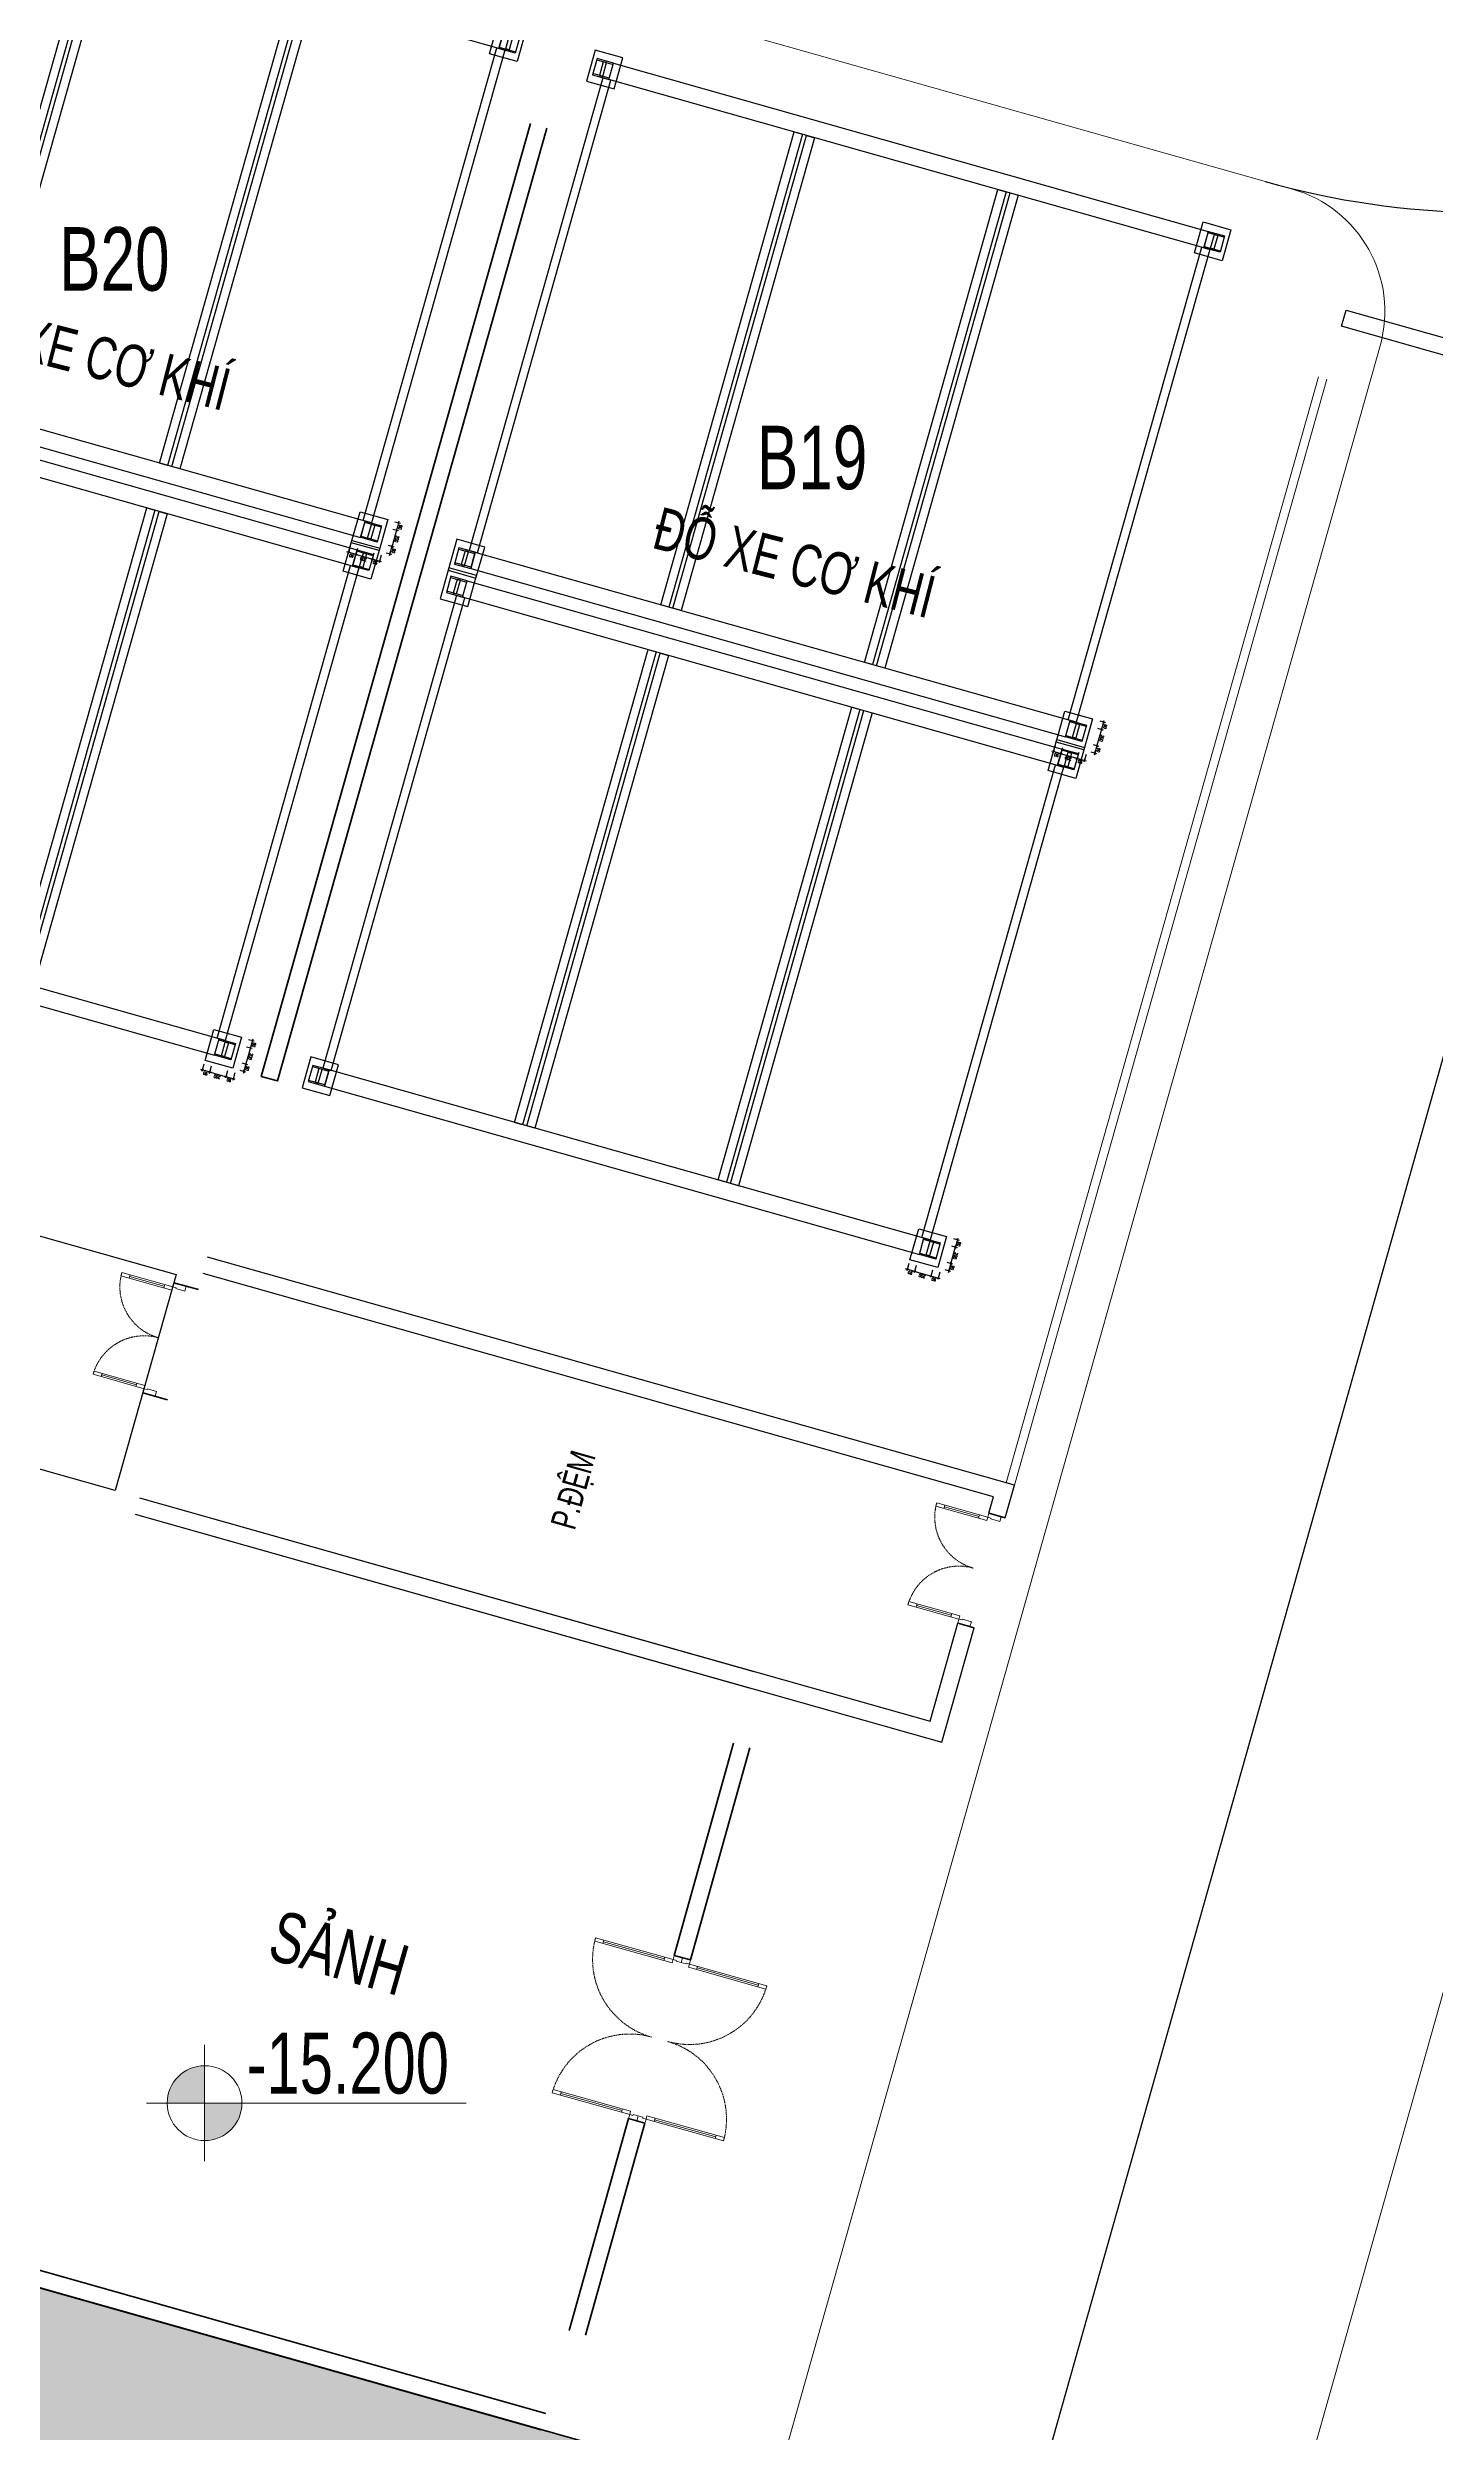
# Model space of a CAD drawing. Header units: millimetres. Extents: x -1534340 to 1713810, y -1348191 to 1114081.
# Drawn here: x 1019091 to 1035478, y 85032 to 113182 of the extents above; entities that cross this region are included whole.
import ezdxf
from ezdxf.enums import TextEntityAlignment as Align

# ---------------------------------------------------------------- set-up
doc = ezdxf.new("R2010")
doc.units = ezdxf.units.MM
doc.header["$LTSCALE"] = 100
doc.header["$PDMODE"] = 32
doc.header["$PDSIZE"] = 2.5
for name, pattern in [('DASHDOT2', [0.5, 0.25, -0.125, 0, -0.125]), ('DASHED', [4.5, 3, -1.5]), ('HIDDEN2', [0.1875, 0.125, -0.0625])]:
    doc.linetypes.add(name, pattern=pattern)
for name, color, linetype in [('2', 2, 'Continuous'), ('A-FLOR-STRS', 16, 'Continuous'), ('ccu12-Manh', 8, 'Continuous'), ('IDEA - dim', 251, 'Continuous'), ('KT-Kich thuoc', 9, 'Continuous'), ('KT-Text', 7, 'Continuous'), ('Wall FF', 4, 'Continuous'), ('xe cơ khí', 251, 'Continuous'), ('Xref_ST_MBDV Cot vach 30.7.2022$0$KT-Text', 7, 'Continuous'), ('Xref_ST_MBDV Cot vach 30.7.2022$0$Xref_ST_MBDV Cot vach 30.7.2022|Xref_ST_MBDV Cot vach 30.7.2022|Xref_ST_MBDV Cot vach 30.7.2022|Xref_ST_MBDV Cot vach 30.7.2022|A-WALL-PATT', 251, 'Continuous')]:
    doc.layers.add(name, color=color, linetype=linetype)
for name, color, linetype, lineweight in [('CUA', 37, 'Continuous', 13), ('KT-Ghi chu', 26, 'Continuous', 15), ('KT-GIAO THONG HAM', 42, 'Continuous', 13), ('KT-Net cat', 1, 'Continuous', 40), ('KT-Net cot vach', 6, 'Continuous', 50), ('KT-Net manh', 251, 'Continuous', 13), ('SPE-MEP-Plumbing', 90, 'Continuous', 0)]:
    doc.layers.add(name, color=color, linetype=linetype, lineweight=lineweight)
doc.styles.add('00 Text ccu dim', font='vnsimli.shx', dxfattribs={"width": 0.7})
doc.styles.add('Arial', font='arial.ttf', dxfattribs={"width": 0.7})
doc.styles.add('font unicode ccu', font='arial.ttf')
doc.styles.add('Xref_ST_MBDV Cot vach 30.7.2022$0$Arial', font='arial.ttf', dxfattribs={"width": 0.7})
doc.dimstyles.new('00A1CCU_1-300', dxfattribs={"dimscale": 300, "dimtxt": 3.5, "dimasz": 1.5, "dimexe": 1, "dimexo": 0, "dimgap": 0.6, "dimtad": 1, "dimdec": 0, "dimzin": 0, "dimdsep": 46, "dimtxsty": '00 Text ccu dim', "dimblk1": 'ARCHTICK', "dimblk2": 'ARCHTICK', "dimsah": 1, "dimcen": 2, "dimdle": 1, "dimclrd": 256, "dimclre": 256, "dimclrt": 31, "dimadec": 0, "dimazin": 0, "dimtfac": 1, "dimtdec": 0, "dimtix": 1, "dimtmove": 2, "dimatfit": 3, "dimldrblk": 'OPEN90', "dimfxl": 1, "dimtvp": 0.833333, "dimtolj": 1, "dimtzin": 0, "dimarcsym": 0})

# ---------------------------------------------------------------- blocks, each defined once
blk = doc.blocks.new('BBBBEEE')
at = {"layer": 'SPE-MEP-Plumbing'}
h = blk.add_hatch(dxfattribs=at)
h.set_pattern_fill('DASH,_O', color=54, scale=2000)
h.set_pattern_definition([(0, (0, 0), (250, 250), [250, -250])])
h.paths.add_polyline_path([(295101, 82810), (273748, 88844), (265874, 95347), (270551, 101010), (271476, 100246), (282750, 113897), (291018, 107069), (289939, 107374), (289029, 104150), (289702, 103960), (287278, 95396), (306389, 89996), (304775, 84285), (301795, 85127)])
at = {"layer": 'KT-Net cat'}
blk.add_lwpolyline([(273748, 88844), (295101, 82810), (301795, 85127), (304775, 84285), (306389, 89996), (297868, 92404)], dxfattribs=at)
blk = doc.blocks.new('*U213')
for p, q in [((-1260, 525), (-1300, 525)), ((-1280, 100), (-1280, 525)), ((-90, 525), (-50, 525)), ((-70, 100), (-70, 525)), ((-1260, 100), (-1300, 100)), ((-90, 100), (-50, 100))]:
    blk.add_line(p, q)
for points in [[(-1300, 0), (-1260, 0), (-1260, 625), (-1300, 625)], [(-50, 0), (-90, 0), (-90, 625), (-50, 625)], [(-1350, -150), (-1290, -150), (-1290, -40), (-1300, -40), (-1300, 0), (-1350, 0)], [(0, -150), (-60, -150), (-60, -40), (-50, -40), (-50, 0), (0, 0)]]:
    blk.add_lwpolyline(points, close=True)
at = {"linetype": 'HIDDEN2'}
for centre, start, end in [((-1300, 0), 0, 90), ((-50, 0), 90, 180)]:
    blk.add_arc(centre, 625, start, end, dxfattribs=at)
blk = doc.blocks.new('*U1528')
for p, q in [((1412, 1542), (1448, 1558)), ((1729, 862), (1430, 1550)), ((1711, 854), (1748, 870)), ((-257, 815), (-294, 799)), ((24, 120), (-275, 807)), ((43, 128), (6, 112))]:
    blk.add_line(p, q)
for points in [[(1788, 779), (1751, 763), (1372, 1634), (1408, 1650)], [(46, 20), (83, 36), (-297, 907), (-334, 891)], [(1874, 707), (1819, 683), (1795, 738), (1804, 742), (1788, 779), (1834, 799)], [(40, -92), (95, -68), (71, -13), (62, -17), (46, 20), (0, 0)]]:
    blk.add_lwpolyline(points, close=True)
at = {"linetype": 'HIDDEN2'}
for centre, start, end in [((1788, 779), 113.5369, 203.5369), ((46, 20), 23.5369, 113.5368)]:
    blk.add_arc(centre, 950, start, end, dxfattribs=at)
blk = doc.blocks.new('*U1529')
for p, q in [((-422, 743), (-385, 759)), ((-104, 64), (-404, 751)), ((-2091, 17), (-2127, 1)), ((-1809, -679), (-2109, 9)), ((-122, 56), (-86, 72)), ((-1791, -671), (-1828, -687))]:
    blk.add_line(p, q)
for points in [[(-46, -20), (-83, -36), (-462, 835), (-425, 851)], [(-1788, -779), (-1751, -763), (-2130, 108), (-2167, 92)], [(40, -92), (-15, -116), (-39, -61), (-30, -57), (-46, -20), (0, 0)], [(-1794, -890), (-1739, -866), (-1763, -811), (-1772, -815), (-1788, -779), (-1834, -799)]]:
    blk.add_lwpolyline(points, close=True)
at = {"linetype": 'HIDDEN2'}
for centre, start, end in [((-46, -20), 113.5369, 203.5369), ((-1788, -779), 23.5369, 113.5368)]:
    blk.add_arc(centre, 950, start, end, dxfattribs=at)
blk = doc.blocks.new('Xref_ST_MBDV Cot vach 30.7.2022$0$Tuong Vay01-flat-1')
at = {"layer": 'Xref_ST_MBDV Cot vach 30.7.2022$0$Xref_ST_MBDV Cot vach 30.7.2022|Xref_ST_MBDV Cot vach 30.7.2022|Xref_ST_MBDV Cot vach 30.7.2022|Xref_ST_MBDV Cot vach 30.7.2022|A-WALL-PATT'}
h = blk.add_hatch(dxfattribs=at)
h.set_pattern_fill('ACET-2D-VATLIEU04', color=256, scale=50, pattern_type=2)
h.set_pattern_definition([(50, (-11139561.84, -1407213.45), (-225.902474, 189.5546825), [37.5, -412.5]), (355, (-11139561.84, -1407213.45), (32.127212, 367.215716), [30, -330]), (100.4514, (-11139531.95, -1407216.06), (-341.231527, -62.944187), [31.870095, -350.571056]), (46.1842, (-11139561.84, -1407113.45), (-319.180497, 306.252097), [56.25, -618.75]), (96.6356, (-11139517.37, -1407120.34), (-516.995922, -60.144022), [47.805144, -525.8565]), (351.1842, (-11139561.84, -1407113.45), (84.740774, 546.39543), [45, -495]), (21, (-11139511.84, -1407138.45), (-105.680822, 275.3079534), [37.5, -412.5]), (326, (-11139511.84, -1407138.45), (206.128805, 305.59852), [30, -330]), (71.4514, (-11139486.97, -1407155.22), (-328.963765, 110.380101), [31.870095, -350.571056]), (37.5, (-11139561.84, -1407213.45), (-78.1345294, 101.8269012), [0, -326, 0, -335, 0, -331.25]), (7.5, (-11139561.84, -1407213.45), (-23.2793464, 176.824191), [0, -191, 0, -318.5, 0, -126.25]), (327.5, (-11139673.34, -1407213.45), (71.9444175, 112.9301145), [0, -125, 0, -390, 0, -517.5000003]), (317.5, (-11139723.34, -1407213.45), (158.0205496, 172.449169), [0, -162.5, 0, -259, 0, -367.5]), (45, (-11139561.84, -1407213.45), (-150.260191, 150.260191), []), (45, (-11139561.84, -1407152.2), (-150.260191, 150.260191), [])])
h.paths.add_polyline_path([(-82665, -118500), (-81837, -121132), (-80903, -123728), (-79863, -126284), (-78720, -128795), (-77475, -131258), (-76131, -133667), (-74689, -136020), (-73153, -138312), (-71525, -140539), (-69807, -142699), (-68002, -144786), (-66114, -146798), (-64145, -148731), (-62100, -150582), (-59980, -152349), (-57790, -154027), (-55533, -155614), (-53213, -157109), (-50835, -158507), (-48401, -159807), (-45916, -161007), (-43385, -162104), (-40811, -163097), (-38198, -163985), (-35551, -164765), (-32875, -165436), (-30174, -165998), (-27451, -166448), (-24702, -166789), (-4397, -168938), (36420, -167648), (41836, -160719), (12445, -24368), (8473, -9249), (-4719, -5521), (-10557, -9947), (-34021, -27848), (-39777, -32009), (-41249, -35294), (-45787, -38574), (-49368, -38942), (-57644, -44924), (-59845, -46601), (-61969, -48362), (-64020, -50208), (-65993, -52137), (-67887, -54144), (-69696, -56226), (-71420, -58381), (-73054, -60604), (-74596, -62892), (-76043, -65242), (-77394, -67648), (-78645, -70107), (-79794, -72615), (-80841, -75168), (-81782, -77762), (-82617, -80392), (-83343, -83054), (-83961, -85743), (-84468, -88455), (-84865, -91186), (-85149, -93930), (-85321, -96684), (-85381, -99530), (-85329, -102201), (-85163, -104955), (-84886, -107701), (-84496, -110432), (-83996, -113146), (-83385, -115836)], flags=16)
h.paths.add_polyline_path([(-83625, -118781), (-82785, -121452), (-81837, -124086), (-80781, -126680), (-79621, -129228), (-78358, -131727), (-76994, -134172), (-75531, -136560), (-73973, -138886), (-72320, -141146), (-70577, -143337), (-68746, -145455), (-66829, -147497), (-64832, -149459), (-62755, -151337), (-60604, -153130), (-58382, -154833), (-56092, -156444), (-53738, -157960), (-51324, -159379), (-48854, -160699), (-46333, -161916), (-43764, -163030), (-41151, -164038), (-38500, -164938), (-35814, -165730), (-33098, -166411), (-30357, -166981), (-27595, -167438), (-24816, -167783), (-4434, -169940), (36920, -168633), (42913, -160966), (13418, -24135), (9295, -8442), (-4926, -4424), (-11163, -9151), (-34617, -27045), (-40580, -31355), (-42052, -34640), (-46156, -37607), (-49737, -37975), (-58240, -44121), (-60467, -45819), (-62623, -47605), (-64704, -49479), (-66707, -51435), (-68628, -53472), (-70465, -55586), (-72214, -57772), (-73872, -60029), (-75437, -62350), (-76905, -64734), (-78276, -67176), (-79545, -69672), (-80712, -72217), (-81774, -74808), (-82729, -77440), (-83576, -80109), (-84314, -82810), (-84940, -85539), (-85455, -88291), (-85857, -91062), (-86146, -93847), (-86321, -96642), (-86382, -99529), (-86328, -102241), (-86160, -105036), (-85879, -107821), (-85484, -110593), (-84976, -113347), (-84356, -116078)])
blk = doc.blocks.new('_ARCHTICK')
at = {"color": 0, "linetype": 'ByBlock', "const_width": 0.15}
blk.add_lwpolyline([(-0.5, -0.5), (0.5, 0.5)], dxfattribs=at)
blk = doc.blocks.new('*D310')
at = {"layer": 'Defpoints', "color": 0, "transparency": 16777216}
for p in [(-1060606, -1174522), (-1060606, -1174594), (-1060516, -1174594)]:
    blk.add_point(p, dxfattribs=at)
at = {"layer": 'xe cơ khí', "lineweight": -2, "transparency": 16777216}
for p, q in [((-1060496, -1174522), (-1060626, -1174522)), ((-1060606, -1174594), (-1060606, -1174502)), ((-1060516, -1174594), (-1060516, -1174502))]:
    blk.add_line(p, q, dxfattribs=at)
at = {"layer": 'xe cơ khí', "lineweight": -2, "transparency": 16777216, "xscale": 30, "yscale": 30, "zscale": 30, "rotation": 180}
blk.add_blockref('_ARCHTICK', (-1060606, -1174522), dxfattribs=at)
at = {"layer": 'xe cơ khí', "lineweight": -2, "transparency": 16777216, "xscale": 30, "yscale": 30, "zscale": 30}
blk.add_blockref('_ARCHTICK', (-1060516, -1174522), dxfattribs=at)
at = {"layer": 'xe cơ khí', "color": 31, "transparency": 16777216, "insert": (-1060561, -1174492), "char_height": 36, "attachment_point": 5, "style": '00 Text ccu dim'}
blk.add_mtext('\\A1;90', dxfattribs=at)
blk = doc.blocks.new('_Open90')
at = {"color": 0, "linetype": 'ByBlock', "lineweight": -2}
for p, q in [((0, 0), (-1, 0)), ((-0.5, 0.5), (0, 0)), ((0, 0), (-0.5, -0.5))]:
    blk.add_line(p, q, dxfattribs=at)
blk = doc.blocks.new('*D311')
at = {"layer": 'Defpoints', "color": 0, "transparency": 16777216}
for p in [(-1060516, -1174522), (-1060516, -1174594), (-1060316, -1174594)]:
    blk.add_point(p, dxfattribs=at)
at = {"layer": 'xe cơ khí', "lineweight": -2, "transparency": 16777216}
for p, q in [((-1060296, -1174522), (-1060536, -1174522)), ((-1060516, -1174594), (-1060516, -1174502)), ((-1060316, -1174594), (-1060316, -1174502))]:
    blk.add_line(p, q, dxfattribs=at)
at = {"layer": 'xe cơ khí', "lineweight": -2, "transparency": 16777216, "xscale": 30, "yscale": 30, "zscale": 30, "rotation": 180}
blk.add_blockref('_ARCHTICK', (-1060516, -1174522), dxfattribs=at)
at = {"layer": 'xe cơ khí', "lineweight": -2, "transparency": 16777216, "xscale": 30, "yscale": 30, "zscale": 30}
blk.add_blockref('_ARCHTICK', (-1060316, -1174522), dxfattribs=at)
at = {"layer": 'xe cơ khí', "color": 31, "transparency": 16777216, "insert": (-1060416, -1174492), "char_height": 36, "attachment_point": 5, "style": '00 Text ccu dim'}
blk.add_mtext('\\A1;200', dxfattribs=at)
blk = doc.blocks.new('*D312')
at = {"layer": 'Defpoints', "color": 0, "transparency": 16777216}
for p in [(-1060316, -1174594), (-1060226, -1174522), (-1060226, -1174594)]:
    blk.add_point(p, dxfattribs=at)
at = {"layer": 'xe cơ khí', "lineweight": -2, "transparency": 16777216}
for p, q in [((-1060336, -1174522), (-1060206, -1174522)), ((-1060316, -1174594), (-1060316, -1174502)), ((-1060226, -1174594), (-1060226, -1174502))]:
    blk.add_line(p, q, dxfattribs=at)
at = {"layer": 'xe cơ khí', "lineweight": -2, "transparency": 16777216, "xscale": 30, "yscale": 30, "zscale": 30, "rotation": 180}
blk.add_blockref('_ARCHTICK', (-1060316, -1174522), dxfattribs=at)
at = {"layer": 'xe cơ khí', "lineweight": -2, "transparency": 16777216, "xscale": 30, "yscale": 30, "zscale": 30}
blk.add_blockref('_ARCHTICK', (-1060226, -1174522), dxfattribs=at)
at = {"layer": 'xe cơ khí', "color": 31, "transparency": 16777216, "insert": (-1060271, -1174492), "char_height": 36, "attachment_point": 5, "style": '00 Text ccu dim'}
blk.add_mtext('\\A1;90', dxfattribs=at)
blk = doc.blocks.new('*D313')
at = {"layer": 'Defpoints', "color": 0, "transparency": 16777216}
for p in [(-1060653, -1174639), (-1060703, -1174729), (-1060653, -1174729)]:
    blk.add_point(p, dxfattribs=at)
at = {"layer": 'xe cơ khí', "lineweight": -2, "transparency": 16777216}
for p, q in [((-1060653, -1174639), (-1060723, -1174639)), ((-1060703, -1174619), (-1060703, -1174749)), ((-1060653, -1174729), (-1060723, -1174729))]:
    blk.add_line(p, q, dxfattribs=at)
at = {"layer": 'xe cơ khí', "lineweight": -2, "transparency": 16777216, "xscale": 30, "yscale": 30, "zscale": 30}
for p, rotation in [((-1060703, -1174639), 90), ((-1060703, -1174729), 270)]:
    blk.add_blockref('_ARCHTICK', p, dxfattribs=dict(at, rotation=rotation))
at = {"layer": 'xe cơ khí', "color": 31, "transparency": 16777216, "insert": (-1060733, -1174684), "char_height": 36, "attachment_point": 5, "rotation": 90, "style": '00 Text ccu dim'}
blk.add_mtext('\\A1;90', dxfattribs=at)
blk = doc.blocks.new('*D314')
at = {"layer": 'Defpoints', "color": 0, "transparency": 16777216}
for p in [(-1060703, -1174929), (-1060653, -1174729), (-1060653, -1174929)]:
    blk.add_point(p, dxfattribs=at)
at = {"layer": 'xe cơ khí', "lineweight": -2, "transparency": 16777216}
for p, q in [((-1060653, -1174729), (-1060723, -1174729)), ((-1060653, -1174929), (-1060723, -1174929)), ((-1060703, -1174709), (-1060703, -1174949))]:
    blk.add_line(p, q, dxfattribs=at)
at = {"layer": 'xe cơ khí', "lineweight": -2, "transparency": 16777216, "xscale": 30, "yscale": 30, "zscale": 30}
for p, rotation in [((-1060703, -1174729), 90), ((-1060703, -1174929), 270)]:
    blk.add_blockref('_ARCHTICK', p, dxfattribs=dict(at, rotation=rotation))
at = {"layer": 'xe cơ khí', "color": 31, "transparency": 16777216, "insert": (-1060733, -1174829), "char_height": 36, "attachment_point": 5, "rotation": 90, "style": '00 Text ccu dim'}
blk.add_mtext('\\A1;200', dxfattribs=at)
blk = doc.blocks.new('*D315')
at = {"layer": 'Defpoints', "color": 0, "transparency": 16777216}
for p in [(-1060653, -1174929), (-1060703, -1175019), (-1060653, -1175019)]:
    blk.add_point(p, dxfattribs=at)
at = {"layer": 'xe cơ khí', "lineweight": -2, "transparency": 16777216}
for p, q in [((-1060653, -1174929), (-1060723, -1174929)), ((-1060703, -1174909), (-1060703, -1175039)), ((-1060653, -1175019), (-1060723, -1175019))]:
    blk.add_line(p, q, dxfattribs=at)
at = {"layer": 'xe cơ khí', "lineweight": -2, "transparency": 16777216, "xscale": 30, "yscale": 30, "zscale": 30}
for p, rotation in [((-1060703, -1174929), 90), ((-1060703, -1175019), 270)]:
    blk.add_blockref('_ARCHTICK', p, dxfattribs=dict(at, rotation=rotation))
at = {"layer": 'xe cơ khí', "color": 31, "transparency": 16777216, "insert": (-1060733, -1174974), "char_height": 36, "attachment_point": 5, "rotation": 90, "style": '00 Text ccu dim'}
blk.add_mtext('\\A1;90', dxfattribs=at)
blk = doc.blocks.new('cot')
at = {"layer": 'xe cơ khí'}
for points in [[(11052751, 1251358), (11053091, 1251358), (11053091, 1250978), (11052751, 1250978)], [(11052801, 1251268), (11053001, 1251268), (11053001, 1251252), (11052801, 1251252)], [(11052801, 1251268), (11053001, 1251268), (11053001, 1251068), (11052801, 1251068)], [(11052801, 1251084), (11053001, 1251084), (11053001, 1251068), (11052801, 1251068)], [(11052921, 1251252), (11052921, 1251084), (11052881, 1251084), (11052881, 1251252)]]:
    blk.add_lwpolyline(points, close=True, dxfattribs=at)
blk = doc.blocks.new('*U1512')
at = {"layer": 'KT-Ghi chu'}
h = blk.add_hatch(color=256, dxfattribs=at)
edge = h.paths.add_edge_path()
edge.add_ellipse((286, 0), major_axis=(130, 130), ratio=1, start_angle=45, end_angle=135)
edge.add_line((102, 0), (286, 0))
edge.add_line((286, 0), (286, 184))
h = blk.add_hatch(color=256, dxfattribs=at)
edge = h.paths.add_edge_path()
edge.add_ellipse((286, 0), major_axis=(130, 130), ratio=1, start_angle=225, end_angle=315)
edge.add_line((469, 0), (286, 0))
edge.add_line((286, 0), (286, -184))
for p, q in [((286, 286), (286, -286)), ((1573, 0), (0, 0))]:
    blk.add_line(p, q, dxfattribs=at)
blk.add_circle((286, 0), 184, dxfattribs=at)
at = {"color": 3, "style": 'font unicode ccu', "width": 0.7}
blk.add_attdef('FL', (493, 47), '', height=300, dxfattribs=at)
at = {"color": 1, "style": 'font unicode ccu', "width": 0.7}
blk.add_attdef('SL', (490, -337), '', height=300, dxfattribs=at)
blk = doc.blocks.new('hhhh')
at = {"layer": 'xe cơ khí'}
for points in [[(-1060391, -1174929.3), (-1060291, -1174929.3), (-1060291, -1180729.3), (-1060391, -1180729.3)], [(-1053016, -1174729.3), (-1060316, -1174729.3), (-1060316, -1174929.3), (-1053016, -1174929.3)], [(-1058041, -1174929.3), (-1057941, -1174929.3), (-1057941, -1180729.3), (-1058041, -1180729.3)], [(-1057891, -1174929.3), (-1057791, -1174929.3), (-1057791, -1180729.3), (-1057891, -1180729.3)], [(-1055541, -1174929.3), (-1055441, -1174929.3), (-1055441, -1180729.3), (-1055541, -1180729.3)], [(-1055391, -1174929.3), (-1055291, -1174929.3), (-1055291, -1180729.3), (-1055391, -1180729.3)], [(-1052941, -1174929.3), (-1053041, -1174929.3), (-1053041, -1180729.3), (-1052941, -1180729.3)], [(-1060316, -1180729.3), (-1053016, -1180729.3), (-1053016, -1180929.3), (-1060316, -1180929.3)]]:
    blk.add_lwpolyline(points, close=True, dxfattribs=at)
for p in [(-12113317.4, -2425997.7), (-12113317.4, -2431997.7)]:
    blk.add_blockref('cot', p, dxfattribs=at)
at = {"layer": 'xe cơ khí', "xscale": -1}
for p in [(9999985.3, -2425997.7), (9999985.3, -2431997.7)]:
    blk.add_blockref('cot', p, dxfattribs=at)
at = {"layer": 'xe cơ khí'}
for base, p1, p2, picture, middle in [((-1060703.4, -1174729.3), (-1060653.1, -1174639.3), (-1060653.1, -1174729.3), '*D313', (-1060733.4, -1174684.3)), ((-1060703.4, -1174929.3), (-1060653.1, -1174729.3), (-1060653.1, -1174929.3), '*D314', (-1060733.4, -1174829.3)), ((-1060703.4, -1175019.3), (-1060653.1, -1174929.3), (-1060653.1, -1175019.3), '*D315', (-1060733.4, -1174974.3))]:
    dim = blk.add_linear_dim(base=base, p1=p1, p2=p2, angle=90, dimstyle='00A1CCU_1-300', override={"dimscale": 20, "dimtxt": 1.8}, dxfattribs=at)
    dim.commit()
    dim.dimension.update_dxf_attribs({"geometry": picture, "text_midpoint": middle})
for base, p1, p2, picture, middle in [((-1060606, -1174522.4), (-1060516, -1174594.3), (-1060606, -1174594.3), '*D310', (-1060561, -1174492.4)), ((-1060516, -1174522.4), (-1060316, -1174594.3), (-1060516, -1174594.3), '*D311', (-1060416, -1174492.4)), ((-1060226, -1174522.4), (-1060316, -1174594.3), (-1060226, -1174594.3), '*D312', (-1060271, -1174492.4))]:
    dim = blk.add_linear_dim(base=base, p1=p1, p2=p2, dimstyle='00A1CCU_1-300', override={"dimscale": 20, "dimtxt": 1.8}, dxfattribs=at)
    dim.commit()
    dim.dimension.update_dxf_attribs({"geometry": picture, "text_midpoint": middle})
blk = doc.blocks.new('123213')
at = {"layer": 'A-FLOR-STRS', "linetype": 'DASHDOT2', "ltscale": 3000}
blk.add_line((1284000.5, 97659.7), (1292554.8, 127932.9), dxfattribs=at)
at = {"layer": 'IDEA - dim'}
blk.add_arc((1291231.6, 141020.7), 9750, 254.22122, 12.16426, dxfattribs=at)
at = {"layer": 'KT-GIAO THONG HAM'}
for p, q in [((1260312, 139625.9), (1288900.1, 131547.7)), ((1281819.3, 100973.3), (1289935.7, 129696.4)), ((1288805.4, 103631.3), (1295382.9, 126908.8))]:
    blk.add_line(p, q, dxfattribs=at)
blk.add_arc((1288492.2, 130104.3), 1500, 344.22122, 74.22122, dxfattribs=at)
at = {"layer": 'KT-Net cat'}
for p, q in [((1285315.1, 115918.7), (1285507.5, 115864.3)), ((1284948, 114619.5), (1285140.4, 114565.1)), ((1282300.8, 113200.9), (1281599.6, 110697.2)), ((1282493.4, 113147), (1281792.2, 110643.3)), ((1281792.2, 110643.3), (1281599.6, 110697.2))]:
    blk.add_line(p, q, dxfattribs=at)
at = {"layer": 'KT-Net manh'}
for p, q in [((1289208.7, 129330.2), (1285520.1, 116276.4)), ((1289305, 129303.1), (1285616.3, 116249.2))]:
    blk.add_line(p, q, dxfattribs=at)
at = {"layer": 'Wall FF', "linetype": 'DASHED', "ltscale": 200}
blk.add_lwpolyline([(1296547.9, 127931.9), (1289481.7, 129928.6), (1289536.1, 130121), (1296602.3, 128124.3)], close=True, dxfattribs=at)
at = {"layer": 'CUA', "rotation": 74.22122668239332}
blk.add_blockref('*U213', (1285315.1, 115918.7), dxfattribs=at)
at = {"layer": 'KT-Net cat'}
blk.add_blockref('BBBBEEE', (974890.8, 14748.7), dxfattribs=at)
at = {"layer": 'Xref_ST_MBDV Cot vach 30.7.2022$0$KT-Text', "style": 'Xref_ST_MBDV Cot vach 30.7.2022$0$Arial', "width": 0.7}
for s, p in [('B20', (1274335.4, 130724.4)), ('B19', (1282575.7, 128379.8))]:
    blk.add_text(s, height=750, dxfattribs=at).set_placement(p, align=Align.MIDDLE_LEFT)
at = {"layer": 'Defpoints'}
blk.add_lwpolyline([(1272207.8, 116972.6), (1272928.4, 119522.7), (1275719.1, 118734.1), (1274998.5, 116184)], close=True, dxfattribs=at)
at = {"layer": 'KT-Kich thuoc', "color": 1}
for points in [[(1285507.5, 115864.3), (1285616.3, 116249.2), (1276089.3, 118941.2)], [(1285315.1, 115918.7), (1285369.5, 116111.1), (1276035, 118748.8)], [(1275286.5, 116100), (1282540.8, 114050.1)], [(1275286.5, 116100), (1284621, 113462.3), (1284948, 114619.5)], [(1275232.1, 115907.5), (1282486.4, 113857.6)], [(1275232.1, 115907.5), (1284759.1, 113215.5), (1285140.4, 114565.1)]]:
    blk.add_lwpolyline(points, dxfattribs=at)
at = {"layer": 'KT-Net cat'}
for p, q in [((1281060.3, 108771.3), (1280359.1, 106267.6)), ((1281252.9, 108717.4), (1280551.7, 106213.7)), ((1281252.9, 108717.4), (1281060.3, 108771.3)), ((1280082.7, 105289.5), (1272812.7, 107345.3)), ((1280028.3, 105097.1), (1272758.3, 107152.8))]:
    blk.add_line(p, q, dxfattribs=at)
blk.add_lwpolyline([(1280094.5, 132269.4), (1276915.7, 121019.9), (1276723.2, 121074.2), (1279902, 132323.8)], dxfattribs=at)
at = {"layer": 'KT-Net cot vach'}
for p, q in [((1275691.9, 118637.9), (1275980.6, 118556.3)), ((1275324.8, 117338.8), (1275613.5, 117257.2))]:
    blk.add_line(p, q, dxfattribs=at)
blk.add_blockref('Xref_ST_MBDV Cot vach 30.7.2022$0$Tuong Vay01-flat-1', (1285020.6, 183923.2))
ref = blk.add_blockref('*U1512', (1275366.7, 108953.4), dxfattribs=dict(xscale=2.4, yscale=2.4, zscale=2.4))
ref.add_attrib('FL', '-15.200', (1276551.1, 109066.5), dxfattribs={"color": 3, "height": 720, "style": 'font unicode ccu', "width": 0.7})
at = {"layer": '2', "rotation": 164.2212203921309}
for p in [(-61902.3, -714703.9), (-53577.8, -717056.2), (-63629.1, -720814.7), (-55304.5, -723166.9)]:
    blk.add_blockref('hhhh', p, dxfattribs=at)
at = {"layer": 'CUA'}
for name, p, rotation in [('*U213', (1275691.9, 118637.9), 74.22122668239332), ('*U1529', (1281252.9, 108717.4), 230.817610343154)]:
    blk.add_blockref(name, p, dxfattribs=dict(at, rotation=rotation))
at = {"layer": 'CUA', "xscale": -1, "rotation": 97.89135478558232}
blk.add_blockref('*U1528', (1281599.6, 110697.2), dxfattribs=at)
at = {"layer": 'KT-Text', "style": 'Arial', "width": 0.7}
blk.add_text('P.ĐỆM', height=300, rotation=74.22123, dxfattribs=at).set_placement((1280549.5, 116152.3), align=Align.CENTER)
at = {"layer": 'KT-Text', "style": 'Arial', "oblique": 360, "width": 0.7}
blk.add_text('SẢNH', height=600, rotation=344, dxfattribs=at).set_placement((1277559.3, 110440.5), align=Align.CENTER)
at = {"layer": 'Xref_ST_MBDV Cot vach 30.7.2022$0$KT-Text', "style": 'Xref_ST_MBDV Cot vach 30.7.2022$0$Arial', "width": 0.7}
for p in [(1274699.5, 129330.6), (1283024.1, 126881.1)]:
    blk.add_text('ĐỖ XE CƠ KHÍ ', height=500, rotation=345.64502, dxfattribs=at).set_placement(p, align=Align.CENTER)

msp = doc.modelspace()

# ---------------------------------------------------------------- block references
at = {"layer": 'ccu12-Manh'}
msp.add_blockref('123213', (-255109.6, -20035.9), dxfattribs=at)

doc.saveas('drawing.dxf')
